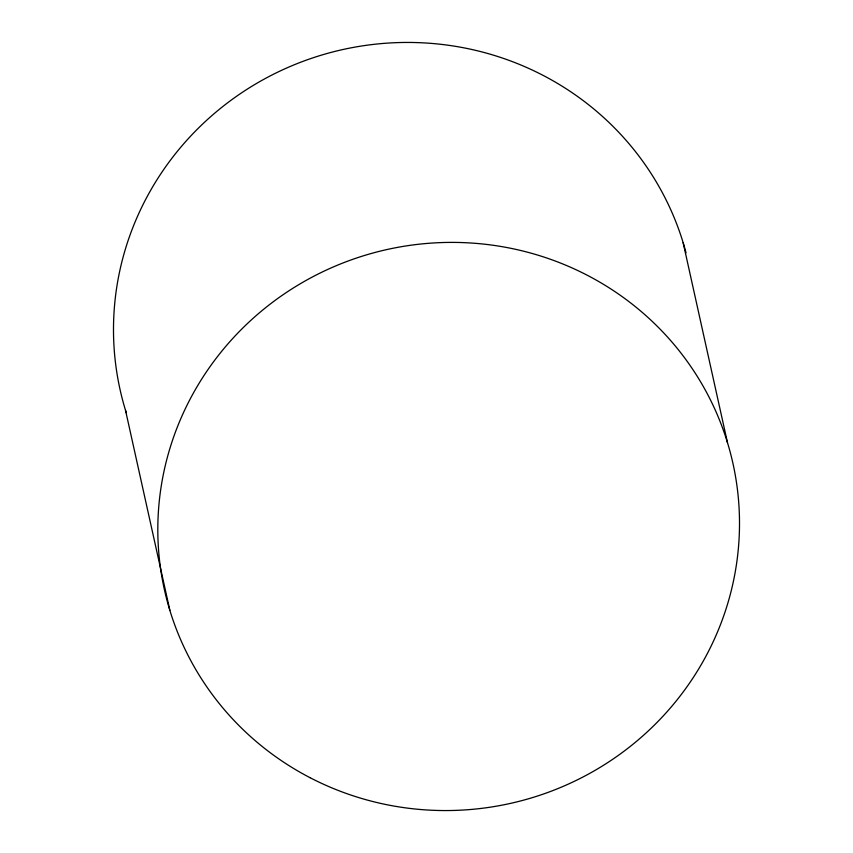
<?xml version="1.0" encoding="UTF-8"?>
<svg xmlns="http://www.w3.org/2000/svg" width="853" height="853" viewBox="0 0 853 853"><rect width="100%" height="100%" fill="white"/><g stroke="black" fill="none" stroke-linecap="round" stroke-linejoin="round"><path stroke-width="1.28" d="M683.146 242.7L727.481 442.654M125.519 410.346L169.854 610.3M126.297 412.863A291.182 283.718 -12.5 0 1 325.462 53.952A291.182 283.718 -12.5 0 1 686.036 252.829M310.034 777.68A291.182 283.718 -12.5 0 0 739.402 515.756A291.182 283.718 -12.5 0 0 296.556 285.99A291.182 283.718 -12.5 0 0 310.034 777.68"/></g></svg>
